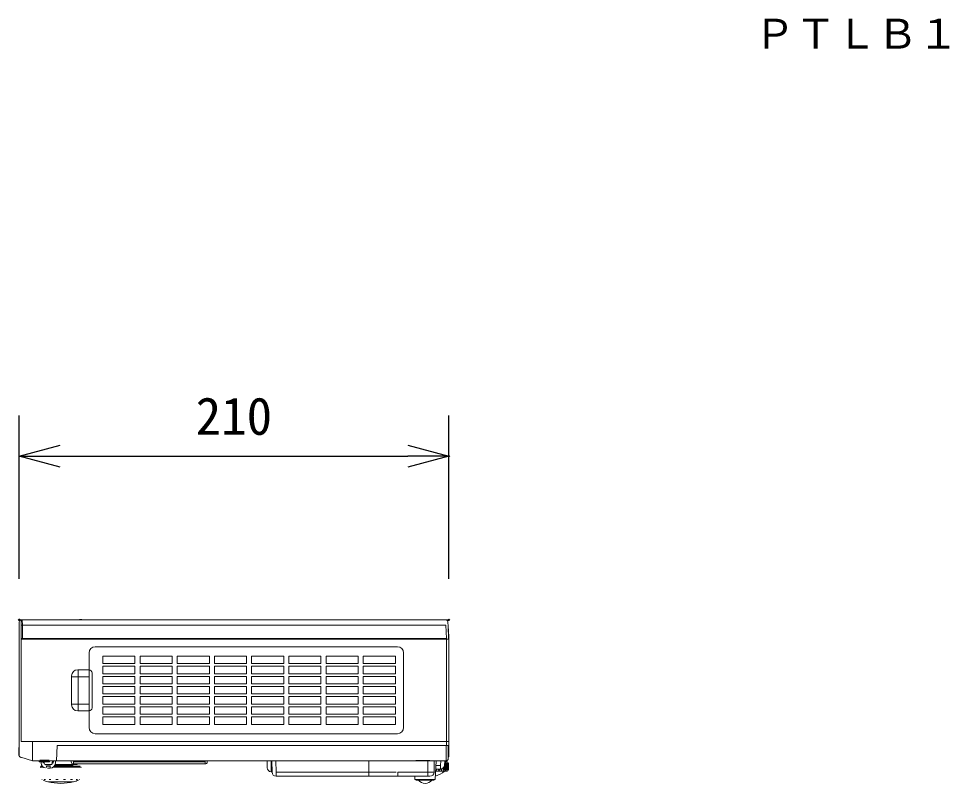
# Model space of a CAD drawing. Units: millimetres, scale not verified. Extents: x -62 to 63, y -57 to 57.
# Drawn here: x 15.87 to 61.38, y 11.01 to 48.4 of the extents above; entities that cross this region are included whole.
import ezdxf
from ezdxf.enums import TextEntityAlignment as Align

# ---------------------------------------------------------------- set-up
doc = ezdxf.new("R2010")
doc.units = ezdxf.units.MM
doc.header["$LTSCALE"] = 0.125
doc.header["$PDMODE"] = 32
doc.header["$PDSIZE"] = 0.0625
for name, color, linetype, lineweight in [('0-0_0', 7, 'Continuous', 25), ('0-5_GAIKEI', 1, 'Continuous', 18), ('0-6_SUNPO', 7, 'Continuous', 25)]:
    doc.layers.add(name, color=color, linetype=linetype, lineweight=lineweight)
doc.layers.add('0-3_TOUROKU', color=7, linetype='Continuous')
doc.layers.add('0-4_DEFPOINTS', color=7, linetype='Continuous')
doc.styles.add('ＭＳ ゴシック', font='')
doc.styles.get('ＭＳ ゴシック').set_extended_font_data('MS Gothic')

# ---------------------------------------------------------------- blocks, each defined once
blk = doc.blocks.new('_OPEN30')
at = {"layer": '0-0_0'}
blk.add_line((0, 0), (-1, 0), dxfattribs=at)
blk.add_lwpolyline([(-1, 0.26795), (0, 0), (-1, -0.26795)], dxfattribs=at)
blk = doc.blocks.new('D5')
at = {"layer": '0-4_DEFPOINTS'}
for p in [(34.2288, 22.8223), (13.2288, 14.8223), (34.2288, 14.8223)]:
    blk.add_point(p, dxfattribs=at)
at = {"layer": '0-6_SUNPO'}
for p, q in [((13.2288, 16.8223), (13.2288, 24.8223)), ((34.2288, 16.8223), (34.2288, 24.8223)), ((15.2288, 22.8223), (32.2288, 22.8223))]:
    blk.add_line(p, q, dxfattribs=at)
at = {"layer": '0-6_SUNPO', "xscale": 2, "yscale": 2, "rotation": 180}
blk.add_blockref('_OPEN30', (13.2288, 22.8223), dxfattribs=at)
at = {"layer": '0-6_SUNPO', "xscale": 2, "yscale": 2}
blk.add_blockref('_OPEN30', (34.2288, 22.8223), dxfattribs=at)
at = {"layer": '0-6_SUNPO', "style": 'ＭＳ ゴシック'}
blk.add_text('210', height=1.833, dxfattribs=at).set_placement((21.8538, 23.3223), align=Align.BOTTOM_LEFT)

msp = doc.modelspace()

# ---------------------------------------------------------------- linework, layer by layer
at = {"layer": '0-5_GAIKEI', "color": 7}
for p, q in [((15.9013, 18.6683), (15.9013, 18.906)), ((15.9013, 18.0879), (15.9013, 18.6683)), ((16.0513, 19.006), (36.7566, 19.006)), ((36.8689, 18.6735), (36.8564, 18.9113)), ((36.8993, 18.0931), (36.8689, 18.6735)), ((15.9013, 13.0631), (15.9013, 18.0528)), ((36.9013, 18.056), (36.9013, 13.0561)), ((15.9013, 12.3796), (15.9013, 13.0631)), ((15.9714, 12.2841), (16.5413, 12.1061))]:
    msp.add_line(p, q, dxfattribs=at)
at = {"layer": '0-5_GAIKEI'}
for p, q in [((16.0013, 19.006), (16.0013, 18.7358)), ((16.0013, 19.006), (16.0513, 19.006)), ((16.0013, 18.7358), (16.056, 18.7358)), ((16.0013, 18.7358), (16.0013, 18.0952)), ((16.0513, 19.006), (16.056, 18.7358)), ((36.769, 18.7358), (16.056, 18.7358)), ((16.056, 18.7358), (16.0672, 18.0952)), ((18.8449, 19.0163), (18.9049, 19.0163)), ((18.9049, 19.0163), (18.9049, 19.0064)), ((18.9049, 19.0163), (18.9649, 19.0163)), ((36.7994, 18.0952), (36.769, 18.7358)), ((36.8924, 18.5632), (36.8747, 18.5632)), ((36.9013, 18.056), (36.8924, 18.5632)), ((36.8924, 18.5632), (36.8924, 18.5632)), ((15.9013, 18.0528), (15.9013, 18.0879)), ((16.0013, 18.0952), (16.0672, 18.0952)), ((16.0013, 18.0952), (16.0013, 18.056)), ((16.0013, 18.056), (16.0679, 18.056)), ((16.0013, 13.0561), (16.0013, 18.056)), ((16.0672, 18.0952), (36.7994, 18.0952)), ((16.0672, 18.0952), (16.0679, 18.056)), ((16.0679, 18.056), (36.8014, 18.056)), ((16.0679, 18.056), (16.0679, 18.056)), ((36.8015, 18.0561), (36.7994, 18.0952)), ((36.8013, 18.056), (36.8013, 13.0561)), ((36.9012, 18.056), (36.8015, 18.056)), ((36.9012, 18.0561), (36.8993, 18.0931)), ((36.9012, 18.0561), (36.9154, 17.786)), ((36.9013, 17.786), (36.9153, 17.786)), ((19.3199, 17.3873), (19.3199, 13.7329)), ((34.3952, 17.6843), (19.6169, 17.6843)), ((34.6922, 13.7329), (34.6922, 17.3873)), ((21.5589, 17.2279), (19.9873, 17.2279)), ((19.9873, 17.2279), (19.9873, 16.8622)), ((21.5589, 16.8622), (19.9873, 16.8622)), ((21.5589, 17.2279), (21.5589, 16.8622)), ((21.8065, 17.2279), (21.8065, 16.8622)), ((23.3781, 17.2279), (21.8065, 17.2279)), ((23.3781, 16.8622), (21.8065, 16.8622)), ((23.3781, 17.2279), (23.3781, 16.8622)), ((25.1973, 17.2279), (23.6257, 17.2279)), ((23.6257, 17.2279), (23.6257, 16.8622)), ((25.1973, 16.8622), (23.6257, 16.8622)), ((25.1973, 17.2279), (25.1973, 16.8622)), ((27.0165, 17.2279), (25.4449, 17.2279)), ((25.4449, 17.2279), (25.4449, 16.8622)), ((27.0165, 16.8622), (25.4449, 16.8622)), ((27.0165, 17.2279), (27.0165, 16.8622)), ((27.2641, 17.2279), (27.2641, 16.8622)), ((28.8357, 17.2279), (27.2641, 17.2279)), ((28.8357, 16.8622), (27.2641, 16.8622)), ((28.8357, 17.2279), (28.8357, 16.8622)), ((29.0832, 17.2279), (29.0832, 16.8622)), ((30.6549, 17.2279), (29.0832, 17.2279)), ((30.6549, 16.8622), (29.0832, 16.8622)), ((30.6549, 17.2279), (30.6549, 16.8622)), ((30.9024, 17.2279), (30.9024, 16.8622)), ((32.474, 17.2279), (30.9024, 17.2279)), ((32.474, 16.8622), (30.9024, 16.8622)), ((32.474, 17.2279), (32.474, 16.8622)), ((34.2932, 17.2279), (32.7216, 17.2279)), ((32.7216, 17.2279), (32.7216, 16.8622)), ((34.2932, 16.8622), (32.7216, 16.8622)), ((34.2932, 17.2279), (34.2932, 16.8622)), ((19.3123, 16.5584), (18.759, 16.5584)), ((18.7776, 16.5584), (18.7776, 14.5509)), ((19.4608, 14.6994), (19.4608, 16.4099)), ((19.9873, 16.7331), (19.9873, 16.3674)), ((21.5589, 16.7331), (19.9873, 16.7331)), ((21.5589, 16.7331), (21.5589, 16.3674)), ((23.3781, 16.7331), (21.8065, 16.7331)), ((21.8065, 16.7331), (21.8065, 16.3674)), ((23.3781, 16.7331), (23.3781, 16.3674)), ((23.6257, 16.7331), (23.6257, 16.3674)), ((25.1973, 16.7331), (23.6257, 16.7331)), ((25.1973, 16.7331), (25.1973, 16.3674)), ((25.4449, 16.7331), (25.4449, 16.3674)), ((27.0165, 16.7331), (25.4449, 16.7331)), ((27.0165, 16.7331), (27.0165, 16.3674)), ((28.8357, 16.7331), (27.2641, 16.7331)), ((27.2641, 16.7331), (27.2641, 16.3674)), ((28.8357, 16.7331), (28.8357, 16.3674)), ((30.6549, 16.7331), (29.0832, 16.7331)), ((29.0832, 16.7331), (29.0832, 16.3674)), ((30.6549, 16.7331), (30.6549, 16.3674)), ((32.474, 16.7331), (30.9024, 16.7331)), ((30.9024, 16.7331), (30.9024, 16.3674)), ((32.474, 16.7331), (32.474, 16.3674)), ((32.7216, 16.7331), (32.7216, 16.3674)), ((34.2932, 16.7331), (32.7216, 16.7331)), ((34.2932, 16.7331), (34.2932, 16.3674)), ((18.462, 16.2614), (18.462, 14.8479)), ((19.3123, 16.2233), (18.462, 16.2233)), ((21.5589, 16.3674), (19.9873, 16.3674)), ((21.5589, 16.2383), (19.9873, 16.2383)), ((19.9873, 16.2383), (19.9873, 15.8725)), ((21.5589, 16.2383), (21.5589, 15.8725)), ((23.3781, 16.3674), (21.8065, 16.3674)), ((21.8065, 16.2383), (21.8065, 15.8725)), ((23.3781, 16.2383), (21.8065, 16.2383)), ((23.3781, 16.2383), (23.3781, 15.8725)), ((25.1973, 16.3674), (23.6257, 16.3674)), ((25.1973, 16.2383), (23.6257, 16.2383)), ((23.6257, 16.2383), (23.6257, 15.8725)), ((25.1973, 16.2383), (25.1973, 15.8725)), ((27.0165, 16.3674), (25.4449, 16.3674)), ((27.0165, 16.2383), (25.4449, 16.2383)), ((25.4449, 16.2383), (25.4449, 15.8725)), ((27.0165, 16.2383), (27.0165, 15.8725)), ((28.8357, 16.3674), (27.2641, 16.3674)), ((27.2641, 16.2383), (27.2641, 15.8725)), ((28.8357, 16.2383), (27.2641, 16.2383)), ((28.8357, 16.2383), (28.8357, 15.8725)), ((30.6549, 16.3674), (29.0832, 16.3674)), ((29.0832, 16.2383), (29.0832, 15.8725)), ((30.6549, 16.2383), (29.0832, 16.2383)), ((30.6549, 16.2383), (30.6549, 15.8725)), ((32.474, 16.3674), (30.9024, 16.3674)), ((30.9024, 16.2383), (30.9024, 15.8725)), ((32.474, 16.2383), (30.9024, 16.2383)), ((32.474, 16.2383), (32.474, 15.8725)), ((34.2932, 16.3674), (32.7216, 16.3674)), ((34.2932, 16.2383), (32.7216, 16.2383)), ((32.7216, 16.2383), (32.7216, 15.8725)), ((34.2932, 16.2383), (34.2932, 15.8725)), ((21.5589, 15.8725), (19.9873, 15.8725)), ((21.5589, 15.7434), (19.9873, 15.7434)), ((19.9873, 15.7434), (19.9873, 15.3777)), ((21.5589, 15.7434), (21.5589, 15.3777)), ((23.3781, 15.8725), (21.8065, 15.8725)), ((21.8065, 15.7434), (21.8065, 15.3777)), ((23.3781, 15.7434), (21.8065, 15.7434)), ((23.3781, 15.7434), (23.3781, 15.3777)), ((25.1973, 15.8725), (23.6257, 15.8725)), ((25.1973, 15.7434), (23.6257, 15.7434)), ((23.6257, 15.7434), (23.6257, 15.3777)), ((25.1973, 15.7434), (25.1973, 15.3777)), ((27.0165, 15.8725), (25.4449, 15.8725)), ((27.0165, 15.7434), (25.4449, 15.7434)), ((25.4449, 15.7434), (25.4449, 15.3777)), ((27.0165, 15.7434), (27.0165, 15.3777)), ((28.8357, 15.8725), (27.2641, 15.8725)), ((27.2641, 15.7434), (27.2641, 15.3777)), ((28.8357, 15.7434), (27.2641, 15.7434)), ((28.8357, 15.7434), (28.8357, 15.3777)), ((30.6549, 15.8725), (29.0832, 15.8725)), ((29.0832, 15.7434), (29.0832, 15.3777)), ((30.6549, 15.7434), (29.0832, 15.7434)), ((30.6549, 15.7434), (30.6549, 15.3777)), ((32.474, 15.8725), (30.9024, 15.8725)), ((30.9024, 15.7434), (30.9024, 15.3777)), ((32.474, 15.7434), (30.9024, 15.7434)), ((32.474, 15.7434), (32.474, 15.3777)), ((34.2932, 15.8725), (32.7216, 15.8725)), ((34.2932, 15.7434), (32.7216, 15.7434)), ((32.7216, 15.7434), (32.7216, 15.3777)), ((34.2932, 15.7434), (34.2932, 15.3777)), ((21.5589, 15.3777), (19.9873, 15.3777)), ((19.9873, 15.2486), (19.9873, 14.8829)), ((21.5589, 15.2486), (19.9873, 15.2486)), ((21.5589, 15.2486), (21.5589, 14.8829)), ((23.3781, 15.3777), (21.8065, 15.3777)), ((23.3781, 15.2486), (21.8065, 15.2486)), ((21.8065, 15.2486), (21.8065, 14.8829)), ((23.3781, 15.2486), (23.3781, 14.8829)), ((25.1973, 15.3777), (23.6257, 15.3777)), ((23.6257, 15.2486), (23.6257, 14.8829)), ((25.1973, 15.2486), (23.6257, 15.2486)), ((25.1973, 15.2486), (25.1973, 14.8829)), ((27.0165, 15.3777), (25.4449, 15.3777)), ((25.4449, 15.2486), (25.4449, 14.8829)), ((27.0165, 15.2486), (25.4449, 15.2486)), ((27.0165, 15.2486), (27.0165, 14.8829)), ((28.8357, 15.3777), (27.2641, 15.3777)), ((28.8357, 15.2486), (27.2641, 15.2486)), ((27.2641, 15.2486), (27.2641, 14.8829)), ((28.8357, 15.2486), (28.8357, 14.8829)), ((30.6549, 15.3777), (29.0832, 15.3777)), ((30.6549, 15.2486), (29.0832, 15.2486)), ((29.0832, 15.2486), (29.0832, 14.8829)), ((30.6549, 15.2486), (30.6549, 14.8829)), ((32.474, 15.3777), (30.9024, 15.3777)), ((32.474, 15.2486), (30.9024, 15.2486)), ((30.9024, 15.2486), (30.9024, 14.8829)), ((32.474, 15.2486), (32.474, 14.8829)), ((34.2932, 15.3777), (32.7216, 15.3777)), ((32.7216, 15.2486), (32.7216, 14.8829)), ((34.2932, 15.2486), (32.7216, 15.2486)), ((34.2932, 15.2486), (34.2932, 14.8829)), ((19.3123, 14.8861), (18.462, 14.8861)), ((21.5589, 14.8829), (19.9873, 14.8829)), ((19.9873, 14.7538), (19.9873, 14.388)), ((21.5589, 14.7538), (19.9873, 14.7538)), ((21.5589, 14.7538), (21.5589, 14.388)), ((23.3781, 14.8829), (21.8065, 14.8829)), ((23.3781, 14.7538), (21.8065, 14.7538)), ((21.8065, 14.7538), (21.8065, 14.388)), ((23.3781, 14.7538), (23.3781, 14.388)), ((25.1973, 14.8829), (23.6257, 14.8829)), ((23.6257, 14.7538), (23.6257, 14.388)), ((25.1973, 14.7538), (23.6257, 14.7538)), ((25.1973, 14.7538), (25.1973, 14.388)), ((27.0165, 14.8829), (25.4449, 14.8829)), ((25.4449, 14.7538), (25.4449, 14.388)), ((27.0165, 14.7538), (25.4449, 14.7538)), ((27.0165, 14.7538), (27.0165, 14.388)), ((28.8357, 14.8829), (27.2641, 14.8829)), ((28.8357, 14.7538), (27.2641, 14.7538)), ((27.2641, 14.7538), (27.2641, 14.388)), ((28.8357, 14.7538), (28.8357, 14.388)), ((30.6549, 14.8829), (29.0832, 14.8829)), ((30.6549, 14.7538), (29.0832, 14.7538)), ((29.0832, 14.7538), (29.0832, 14.388)), ((30.6549, 14.7538), (30.6549, 14.388)), ((32.474, 14.8829), (30.9024, 14.8829)), ((32.474, 14.7538), (30.9024, 14.7538)), ((30.9024, 14.7538), (30.9024, 14.388)), ((32.474, 14.7538), (32.474, 14.388)), ((34.2932, 14.8829), (32.7216, 14.8829)), ((32.7216, 14.7538), (32.7216, 14.388)), ((34.2932, 14.7538), (32.7216, 14.7538)), ((34.2932, 14.7538), (34.2932, 14.388)), ((18.759, 14.5509), (19.3123, 14.5509)), ((21.5589, 14.388), (19.9873, 14.388)), ((21.5589, 14.259), (19.9873, 14.259)), ((19.9873, 14.259), (19.9873, 13.8932)), ((21.5589, 14.259), (21.5589, 13.8932)), ((23.3781, 14.388), (21.8065, 14.388)), ((21.8065, 14.259), (21.8065, 13.8932)), ((23.3781, 14.259), (21.8065, 14.259)), ((23.3781, 14.259), (23.3781, 13.8932)), ((25.1973, 14.388), (23.6257, 14.388)), ((25.1973, 14.259), (23.6257, 14.259)), ((23.6257, 14.259), (23.6257, 13.8932)), ((25.1973, 14.259), (25.1973, 13.8932)), ((27.0165, 14.388), (25.4449, 14.388)), ((27.0165, 14.259), (25.4449, 14.259)), ((25.4449, 14.259), (25.4449, 13.8932)), ((27.0165, 14.259), (27.0165, 13.8932)), ((28.8357, 14.388), (27.2641, 14.388)), ((27.2641, 14.259), (27.2641, 13.8932)), ((28.8357, 14.259), (27.2641, 14.259)), ((28.8357, 14.259), (28.8357, 13.8932)), ((30.6549, 14.388), (29.0832, 14.388)), ((29.0832, 14.259), (29.0832, 13.8932)), ((30.6549, 14.259), (29.0832, 14.259)), ((30.6549, 14.259), (30.6549, 13.8932)), ((32.474, 14.388), (30.9024, 14.388)), ((30.9024, 14.259), (30.9024, 13.8932)), ((32.474, 14.259), (30.9024, 14.259)), ((32.474, 14.259), (32.474, 13.8932)), ((34.2932, 14.388), (32.7216, 14.388)), ((34.2932, 14.259), (32.7216, 14.259)), ((32.7216, 14.259), (32.7216, 13.8932)), ((34.2932, 14.259), (34.2932, 13.8932)), ((21.5589, 13.8932), (19.9873, 13.8932)), ((23.3781, 13.8932), (21.8065, 13.8932)), ((25.1973, 13.8932), (23.6257, 13.8932)), ((27.0165, 13.8932), (25.4449, 13.8932)), ((28.8357, 13.8932), (27.2641, 13.8932)), ((30.6549, 13.8932), (29.0832, 13.8932)), ((32.474, 13.8932), (30.9024, 13.8932)), ((34.2932, 13.8932), (32.7216, 13.8932)), ((19.6169, 13.4359), (34.3952, 13.4359)), ((16.5413, 13.0561), (16.0013, 13.0561)), ((16.5413, 13.0561), (16.5413, 12.1061)), ((36.8013, 13.0561), (16.5413, 13.0561)), ((17.7475, 12.856), (17.7213, 12.1061)), ((17.7475, 12.8561), (36.8013, 12.8561)), ((36.7816, 12.8561), (36.7699, 12.1061)), ((36.8013, 12.8561), (36.8012, 12.8561)), ((36.9013, 12.8561), (36.8013, 12.8561)), ((36.8699, 12.2043), (36.8812, 12.8561)), ((36.8813, 12.3061), (36.8813, 12.8561)), ((36.9013, 13.0561), (36.9013, 12.8561)), ((36.9013, 12.8561), (36.9013, 12.326)), ((15.8843, 12.726), (15.9013, 12.726)), ((15.8843, 12.726), (15.8843, 12.376)), ((15.8843, 12.376), (15.9013, 12.376)), ((36.8717, 12.3061), (36.8813, 12.3061)), ((36.8818, 12.3061), (36.88, 12.2043)), ((15.9843, 12.276), (15.9843, 12.2801)), ((15.9973, 12.276), (15.9843, 12.276)), ((16.8811, 12.0661), (16.8791, 12.1061)), ((17.1311, 12.0661), (16.8811, 12.0661)), ((16.8995, 12.1355), (17.1313, 12.1355)), ((16.977, 11.993), (16.9732, 12.0661)), ((16.9858, 11.856), (17.0267, 11.856)), ((17.073, 12.0661), (17.0769, 11.993)), ((17.1268, 12.0008), (17.1234, 12.0661)), ((17.1311, 12.0661), (17.1316, 12.106)), ((17.3811, 12.0661), (17.1311, 12.0661)), ((17.4872, 11.9361), (17.1563, 11.9361)), ((17.2266, 11.7757), (17.2266, 11.8508)), ((17.2266, 11.8508), (17.4159, 11.8508)), ((17.4159, 11.9061), (17.2267, 11.9061)), ((17.3831, 12.1061), (17.3811, 12.066)), ((17.4159, 11.7561), (17.4159, 11.8508)), ((17.5213, 12.1061), (17.5158, 12.0008)), ((17.5657, 11.993), (17.5716, 12.1061)), ((17.7213, 12.1061), (17.6052, 12.1061)), ((17.6159, 11.856), (18.8767, 11.856)), ((18.5283, 11.8904), (17.6375, 11.8904)), ((18.7403, 11.9361), (17.6519, 11.9361)), ((17.6715, 12.106), (17.6656, 11.993)), ((18.4471, 12.0543), (18.4462, 12.1061)), ((18.5313, 11.856), (18.5283, 11.8904)), ((18.5462, 12.106), (18.5471, 12.0543)), ((18.5471, 12.0543), (18.5471, 11.9561)), ((18.5471, 12.0543), (24.9936, 12.0543)), ((24.9936, 11.9561), (18.5471, 11.9561)), ((18.7406, 11.9561), (18.7403, 11.9361)), ((24.9936, 12.0543), (24.9945, 12.1061)), ((24.9936, 11.9561), (24.9936, 12.0543)), ((25.0945, 12.1061), (25.0936, 12.0543)), ((28.0229, 11.7726), (28.0171, 12.1061)), ((28.2171, 12.1061), (28.2229, 11.7726)), ((28.2636, 11.5526), (28.2539, 12.1061)), ((28.4539, 12.1061), (28.4635, 11.5526)), ((33.0013, 11.5526), (33.0013, 12.1061)), ((35.2913, 12.1276), (35.2913, 12.1061)), ((35.9832, 12.1276), (35.2913, 12.1276)), ((35.8813, 11.5526), (35.8813, 12.1061)), ((35.9839, 12.1061), (35.9832, 12.1276)), ((36.1926, 12.1061), (36.183, 11.5526)), ((36.2459, 11.2034), (36.2937, 12.106)), ((36.2822, 11.8886), (36.498, 11.8886)), ((36.498, 11.8886), (36.517, 12.1061)), ((36.498, 11.7061), (36.498, 11.8886)), ((36.7163, 12.106), (36.6972, 11.8886)), ((36.7119, 12.0561), (36.8489, 12.0561)), ((36.7356, 12.0061), (36.7356, 11.6561)), ((36.7667, 12.0061), (36.7356, 12.0061)), ((36.7667, 11.6561), (36.7667, 12.0061)), ((36.7699, 12.1061), (36.78, 12.1061)), ((36.811, 12.0061), (36.811, 11.6561)), ((36.8338, 12.0061), (36.811, 12.0061)), ((36.8338, 11.6561), (36.8338, 12.0061)), ((36.8639, 12.0061), (36.8639, 11.6561)), ((36.8778, 12.0061), (36.8639, 12.0061)), ((36.8778, 11.6561), (36.8778, 12.0061)), ((36.893, 12.0061), (36.893, 11.6561)), ((17.0827, 11.8017), (16.936, 11.8017)), ((16.936, 11.8017), (16.9383, 11.7758)), ((17.4159, 11.7561), (17.2817, 11.7561)), ((18.9265, 11.8017), (17.5599, 11.8017)), ((18.9243, 11.7759), (18.9265, 11.8017)), ((28.2229, 11.7726), (28.2597, 11.7726)), ((28.2229, 11.7726), (28.2229, 11.576)), ((28.2631, 11.576), (28.2229, 11.576)), ((28.4635, 11.5526), (28.4635, 11.3561)), ((28.4635, 11.5526), (33.0013, 11.5526)), ((34.4135, 11.3561), (34.4135, 11.5526)), ((35.8813, 11.3561), (35.8813, 11.5526)), ((36.8489, 11.6061), (36.2672, 11.6061)), ((36.2699, 11.6561), (36.3089, 11.6561)), ((36.498, 11.7061), (36.2725, 11.7061)), ((36.3089, 11.6561), (36.3089, 11.7061)), ((36.3958, 11.7061), (36.3958, 11.6561)), ((36.3958, 11.6561), (36.4466, 11.6561)), ((36.4466, 11.6561), (36.4466, 11.7061)), ((36.5254, 11.7079), (36.5254, 11.6561)), ((36.5254, 11.6561), (36.5707, 11.6561)), ((36.5707, 11.6561), (36.5707, 11.7206)), ((36.6396, 11.7648), (36.6396, 11.6561)), ((36.6396, 11.6561), (36.6783, 11.6561)), ((36.6783, 11.6561), (36.6783, 11.827)), ((36.7356, 11.6561), (36.7667, 11.6561)), ((36.811, 11.6561), (36.8338, 11.6561)), ((36.8639, 11.6561), (36.8778, 11.6561)), ((36.893, 11.6561), (36.8977, 11.6561)), ((16.9987, 11.1902), (17.0195, 11.1902)), ((17.1198, 11.1902), (17.1791, 11.1902)), ((17.3645, 11.1902), (17.4532, 11.1902)), ((17.6955, 11.1902), (17.8001, 11.1902)), ((18.0624, 11.1902), (18.167, 11.1902)), ((18.4093, 11.1902), (18.498, 11.1902)), ((18.6834, 11.1902), (18.7427, 11.1902)), ((18.843, 11.1902), (18.8638, 11.1902)), ((33.0013, 11.3561), (28.4635, 11.3561)), ((34.2609, 11.3561), (33.0013, 11.3561)), ((34.4135, 11.3561), (34.2609, 11.3561)), ((35.8813, 11.3561), (34.4135, 11.3561)), ((35.2438, 11.3561), (35.2519, 11.2034)), ((36.2459, 11.2034), (35.2519, 11.2034)), ((36.196, 11.1561), (35.3018, 11.1561)), ((35.983, 11.3561), (35.8813, 11.3561))]:
    msp.add_line(p, q, dxfattribs=at)
for points in [[(36.8013, 12.8561), (36.8013, 13.0561), (36.9013, 13.0561)], [(17.1313, 12.1061), (17.1313, 12.1355), (17.3648, 12.1355)], [(36.8977, 11.6561), (36.8977, 12.0061), (36.893, 12.0061)], [(33.0013, 11.3561), (33.0013, 11.5526), (34.3372, 11.5526)], [(34.4135, 11.5526), (35.8813, 11.5526), (36.1829, 11.5526)], [(17.3033, 11.0862), (17.9313, 11.0862), (18.5593, 11.0862)]]:
    msp.add_lwpolyline(points, dxfattribs=at)
at = {"layer": '0-5_GAIKEI', "color": 7}
msp.add_lwpolyline([(36.7699, 12.1061), (35.2913, 12.1061), (16.5413, 12.1061)], dxfattribs=at)
for centre, start, end in [((16.0013, 18.906), 89.99996, 180), ((36.7566, 18.906), 2.99997, 89.99996), ((16.0013, 12.3796), 180, 252.64595)]:
    msp.add_arc(centre, 0.1, start, end, dxfattribs=at)
at = {"layer": '0-5_GAIKEI'}
for centre, radius, start, end in [((19.6169, 17.3873), 0.297, 90, 180), ((34.3952, 17.3873), 0.297, 0, 90), ((18.759, 16.2614), 0.297, 90, 180), ((19.3123, 16.4099), 0.1485, 0, 90), ((18.759, 14.8479), 0.297, 180, 270), ((19.3123, 14.6994), 0.1485, 270, 0), ((19.6169, 13.7329), 0.297, 180, 270), ((34.3952, 13.7329), 0.297, 270, 0), ((15.9343, 12.726), 0.05, 131.29988, 180), ((15.9843, 12.376), 0.1, 180, 269.99998), ((36.8813, 12.326), 0.02, 269.99999, 359.99998), ((16.9858, 11.806), 0.05, 89.99998, 184.99999), ((17.2266, 12.0061), 0.25, 182.99998, 262.10359), ((17.2266, 12.0061), 0.1, 183, 270), ((17.3841, 11.8861), 0.05, 89.99996, 156.4218), ((17.4159, 12.0061), 0.1, 270, 357), ((17.4159, 12.006), 0.25, 269.99669, 357.00355), ((18.5471, 12.0561), 0.1, 181, 269.99998), ((24.9936, 12.0561), 0.1, 270, 358.99999), ((35.2913, 12.1361), 0.03, 270, 342.2033), ((35.9839, 12.1361), 0.03, 197.79669, 269.99998), ((36.498, 11.9061), 0.2, 270, 354.99996), ((36.7699, 12.2061), 0.1, 270, 358.99999), ((36.78, 12.2061), 0.1, 270, 358.99999), ((16.9682, 11.7785), 0.03, 191.80674, 207.8149), ((28.2229, 11.776), 0.2, 181, 269.99998), ((28.4635, 11.5561), 0.2, 181, 269.99998), ((35.983, 11.5561), 0.2, 270, 358.99999), ((35.8989, 12.5227), 1.2167, 286.97601, 311.11209), ((17.9313, 13.506), 2.5, 249.77876, 255.46623), ((17.9313, 13.506), 2.5, 255.45148, 270), ((17.9313, 13.506), 2.5, 270, 284.54852), ((17.9313, 13.506), 2.5, 284.53371, 290.20938), ((35.7489, 11.4411), 0.4351, 220.93715, 270), ((35.7489, 11.4411), 0.4351, 270, 319.06285)]:
    msp.add_arc(centre, radius, start, end, dxfattribs=at)
at = {"layer": '0-5_GAIKEI', "color": 7}
msp.add_point((15.9013, 19.006), dxfattribs=at)

# ---------------------------------------------------------------- block references
at = {"layer": '0-6_SUNPO'}
msp.add_blockref('D5', (2.6724, 4.1784), dxfattribs=at)

# ---------------------------------------------------------------- texts
at = {"layer": '0-3_TOUROKU', "style": 'ＭＳ ゴシック'}
msp.add_text('ＰＴＬＢ１', height=1.466, dxfattribs=at).set_placement((51.8464, 46.4918), align=Align.BOTTOM_LEFT)

doc.saveas('drawing.dxf')
